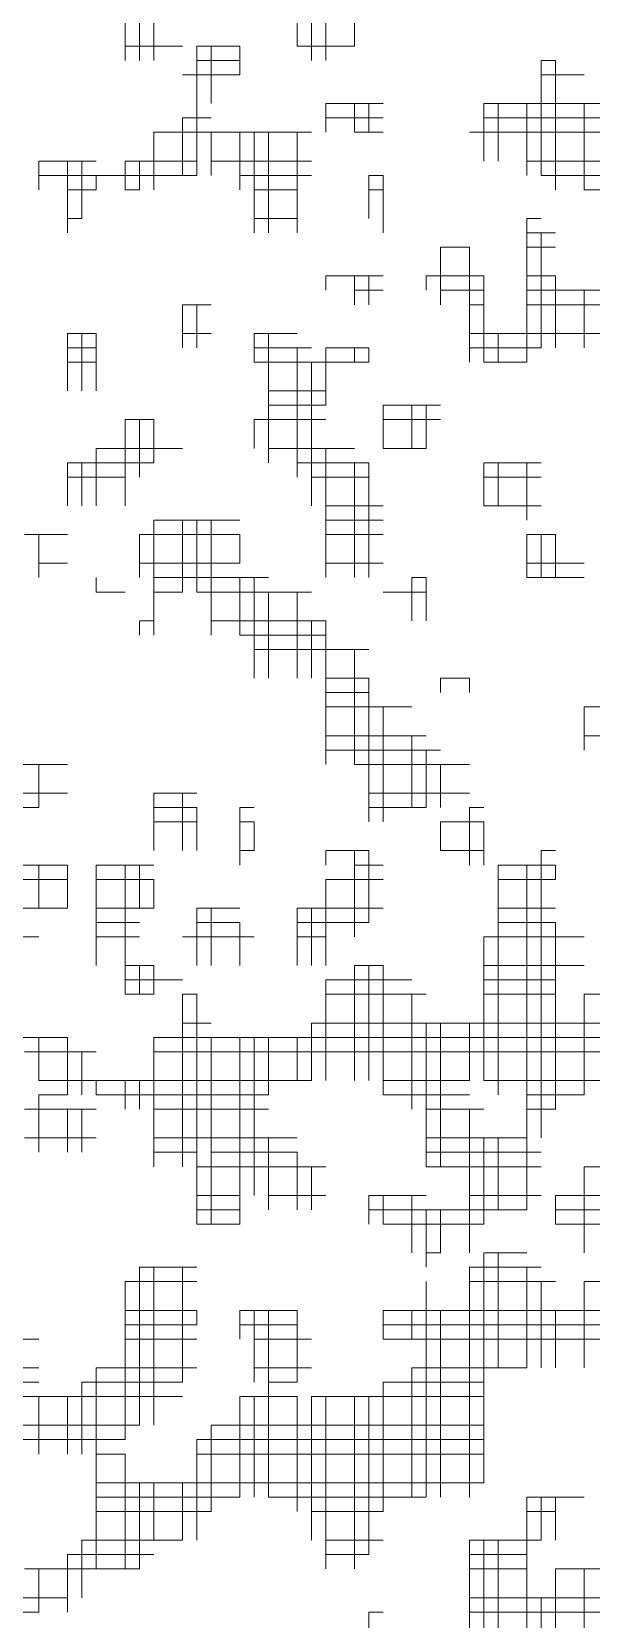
# Model space of a CAD drawing. Header units: millimetres. Extents: x 13268 to 164478, y 289082 to 363688.
# Drawn here: x 80103 to 80916, y 348846 to 351152 of the extents above; entities that cross this region are included whole.
import ezdxf

# ---------------------------------------------------------------- set-up
doc = ezdxf.new("R2010")
doc.units = ezdxf.units.MM

# ---------------------------------------------------------------- blocks, each defined once
blk = doc.blocks.new('A$C010A7659')
at = {"lineweight": 0}
for points in [[(935.68, 2575.18), (935.68, 2517.22)], [(935.68, 2575.18), (935.68, 2508.94)], [(927.4, 2566.9), (927.4, 2508.94)], [(1018.48, 2542.06), (1018.48, 2517.22)], [(1026.76, 2542.06), (1026.76, 2508.94)], [(1035.04, 2542.06), (1035.04, 2517.22)], [(1035.04, 2542.06), (1035.04, 2508.94)], [(1051.6, 2542.06), (1051.6, 2517.22)], [(919.12, 2533.78), (919.12, 2508.94)], [(919.12, 2517.22), (935.68, 2517.22)], [(919.12, 2517.22), (952.24, 2517.22)], [(960.52, 2517.22), (960.52, 2484.1)], [(960.52, 2517.22), (960.52, 2442.7)], [(960.52, 2517.22), (985.36, 2517.22)], [(960.52, 2517.22), (985.36, 2517.22)], [(968.8, 2517.22), (968.8, 2484.1)], [(985.36, 2517.22), (985.36, 2500.66)], [(1018.48, 2517.22), (1051.6, 2517.22)], [(1026.76, 2517.22), (1035.04, 2517.22)], [(960.52, 2508.94), (985.36, 2508.94)], [(1159.25, 2508.94), (1159.25, 2442.7)], [(1159.25, 2508.94), (1167.53, 2508.94)], [(1167.53, 2508.94), (1167.53, 2442.7)], [(952.24, 2500.66), (985.36, 2500.66)], [(960.52, 2500.66), (985.36, 2500.66)], [(1159.25, 2500.66), (1184.09, 2500.66)], [(1159.25, 2500.66), (1184.09, 2500.66)], [(1167.53, 2500.66), (1167.53, 2434.42)], [(1035.04, 2484.1), (1035.04, 2467.54)], [(1035.04, 2484.1), (1068.16, 2484.1)], [(1035.04, 2484.1), (1059.88, 2484.1)], [(1051.6, 2484.1), (1051.6, 2467.54)], [(1059.88, 2484.1), (1059.88, 2467.54)], [(1059.88, 2484.1), (1059.88, 2467.54)], [(1126.13, 2484.1), (1126.13, 2450.98)], [(1126.13, 2484.1), (1126.13, 2450.98)], [(1126.13, 2484.1), (1225.49, 2484.1)], [(1134.41, 2484.1), (1134.41, 2450.98)], [(1150.97, 2484.1), (1150.97, 2442.7)], [(1150.97, 2484.1), (1150.97, 2442.7)], [(1159.25, 2484.1), (1184.09, 2484.1)], [(1184.09, 2484.1), (1184.09, 2434.42)], [(952.24, 2475.82), (952.24, 2442.7)], [(952.24, 2475.82), (968.8, 2475.82)], [(960.52, 2475.82), (960.52, 2450.98)], [(1035.04, 2475.82), (1068.16, 2475.82)], [(1126.13, 2475.82), (1266.89, 2475.82)], [(935.68, 2467.54), (935.68, 2442.7)], [(935.68, 2467.54), (935.68, 2434.42)], [(935.68, 2467.54), (1026.76, 2467.54)], [(935.68, 2467.54), (985.36, 2467.54)], [(968.8, 2467.54), (968.8, 2442.7)], [(985.36, 2467.54), (985.36, 2434.42)], [(985.36, 2467.54), (985.36, 2442.7)], [(985.36, 2467.54), (1018.48, 2467.54)], [(993.64, 2467.54), (993.64, 2409.58)], [(993.64, 2467.54), (993.64, 2409.58)], [(1001.92, 2467.54), (1001.92, 2409.58)], [(1018.48, 2467.54), (1018.48, 2442.7)], [(1018.48, 2467.54), (1018.48, 2409.58)], [(1051.6, 2467.54), (1068.16, 2467.54)], [(1117.85, 2467.54), (1266.89, 2467.54)], [(1126.13, 2467.54), (1258.61, 2467.54)], [(869.44, 2450.98), (869.44, 2434.42)], [(869.44, 2450.98), (902.56, 2450.98)], [(886, 2450.98), (886, 2409.58)], [(886, 2450.98), (886, 2417.86)], [(894.28, 2450.98), (894.28, 2417.86)], [(919.12, 2450.98), (919.12, 2434.42)], [(919.12, 2450.98), (960.52, 2450.98)], [(927.4, 2450.98), (927.4, 2434.42)], [(968.8, 2450.98), (1026.76, 2450.98)], [(1150.97, 2450.98), (1233.77, 2450.98)], [(869.44, 2442.7), (935.68, 2442.7)], [(869.44, 2442.7), (960.52, 2442.7)], [(886, 2434.42), (902.56, 2434.42)], [(886, 2434.42), (902.56, 2434.42)], [(902.56, 2442.7), (902.56, 2434.42)], [(902.56, 2442.7), (902.56, 2434.42)], [(919.12, 2442.7), (919.12, 2434.42)], [(919.12, 2434.42), (927.4, 2434.42)], [(985.36, 2442.7), (1018.48, 2442.7)], [(985.36, 2442.7), (1026.76, 2442.7)], [(993.64, 2434.42), (1018.48, 2434.42)], [(993.64, 2434.42), (1018.48, 2434.42)], [(1059.88, 2442.7), (1059.88, 2417.86)], [(1059.88, 2442.7), (1068.16, 2442.7)], [(1059.88, 2434.42), (1068.16, 2434.42)], [(1059.88, 2434.42), (1068.16, 2434.42)], [(1068.16, 2442.7), (1068.16, 2409.58)], [(1159.25, 2442.7), (1225.49, 2442.7)], [(1167.53, 2442.7), (1200.65, 2442.7)], [(1184.09, 2434.42), (1200.65, 2434.42)], [(886, 2417.86), (894.28, 2417.86)], [(993.64, 2417.86), (1018.48, 2417.86)], [(1150.97, 2417.86), (1150.97, 2335.05)], [(1150.97, 2417.86), (1150.97, 2376.46)], [(1150.97, 2417.86), (1159.25, 2417.86)], [(1150.97, 2409.58), (1167.53, 2409.58)], [(1150.97, 2409.58), (1159.25, 2409.58)], [(1159.25, 2409.58), (1159.25, 2343.33)], [(1101.28, 2401.3), (1101.28, 2368.17)], [(1101.28, 2401.3), (1117.85, 2401.3)], [(1117.85, 2401.3), (1117.85, 2368.17)], [(1150.97, 2401.3), (1167.53, 2401.3)], [(1035.04, 2384.74), (1035.04, 2376.46)], [(1035.04, 2384.74), (1068.16, 2384.74)], [(1051.6, 2384.74), (1051.6, 2368.17)], [(1059.88, 2384.74), (1059.88, 2368.17)], [(1059.88, 2384.74), (1059.88, 2368.17)], [(1093, 2384.74), (1093, 2376.46)], [(1093, 2384.74), (1126.13, 2384.74)], [(1101.28, 2384.74), (1126.13, 2384.74)], [(1117.85, 2384.74), (1117.85, 2351.61)], [(1126.13, 2384.74), (1126.13, 2335.05)], [(1150.97, 2384.74), (1167.53, 2384.74)], [(1150.97, 2384.74), (1167.53, 2384.74)], [(1167.53, 2384.74), (1167.53, 2343.33)], [(1051.6, 2376.46), (1068.16, 2376.46)], [(1101.28, 2376.46), (1126.13, 2376.46)], [(1150.97, 2376.46), (1200.65, 2376.46)], [(1167.53, 2376.46), (1167.53, 2343.33)], [(1184.09, 2376.46), (1184.09, 2343.33)], [(952.24, 2368.17), (952.24, 2343.33)], [(952.24, 2368.17), (968.8, 2368.17)], [(960.52, 2368.17), (960.52, 2343.33)], [(960.52, 2368.17), (960.52, 2343.33)], [(1117.85, 2368.17), (1126.13, 2368.17)], [(1117.85, 2368.17), (1126.13, 2368.17)], [(1150.97, 2368.17), (1150.97, 2335.05)], [(1150.97, 2368.17), (1357.97, 2368.17)], [(1150.97, 2368.17), (1200.65, 2368.17)], [(886, 2351.61), (886, 2318.49)], [(886, 2351.61), (902.56, 2351.61)], [(894.28, 2351.61), (894.28, 2318.49)], [(894.28, 2351.61), (902.56, 2351.61)], [(902.56, 2351.61), (902.56, 2318.49)], [(952.24, 2351.61), (968.8, 2351.61)], [(952.24, 2351.61), (968.8, 2351.61)], [(993.64, 2351.61), (993.64, 2335.05)], [(993.64, 2351.61), (993.64, 2343.33)], [(993.64, 2351.61), (1018.48, 2351.61)], [(993.64, 2351.61), (1001.92, 2351.61)], [(1001.92, 2351.61), (1001.92, 2277.09)], [(1117.85, 2351.61), (1117.85, 2335.05)], [(1117.85, 2351.61), (1233.77, 2351.61)], [(1126.13, 2351.61), (1126.13, 2335.05)], [(1126.13, 2351.61), (1250.33, 2351.61)], [(1134.41, 2351.61), (1134.41, 2335.05)], [(886, 2343.33), (886, 2335.05)], [(886, 2343.33), (902.56, 2343.33)], [(993.64, 2343.33), (1026.76, 2343.33)], [(1018.48, 2343.33), (1018.48, 2268.81)], [(1018.48, 2343.33), (1018.48, 2277.09)], [(1035.04, 2343.33), (1035.04, 2335.05)], [(1035.04, 2343.33), (1059.88, 2343.33)], [(1051.6, 2343.33), (1051.6, 2335.05)], [(1059.88, 2343.33), (1059.88, 2335.05)], [(1117.85, 2343.33), (1159.25, 2343.33)], [(886, 2335.05), (902.56, 2335.05)], [(886, 2335.05), (902.56, 2335.05)], [(993.64, 2335.05), (1059.88, 2335.05)], [(1001.92, 2335.05), (1035.04, 2335.05)], [(1026.76, 2335.05), (1026.76, 2252.25)], [(1035.04, 2335.05), (1035.04, 2310.21)], [(1126.13, 2335.05), (1150.97, 2335.05)], [(1001.92, 2318.49), (1035.04, 2318.49)], [(1001.92, 2310.21), (1035.04, 2310.21)], [(1001.92, 2310.21), (1035.04, 2310.21)], [(1068.16, 2310.21), (1068.16, 2285.37)], [(1068.16, 2310.21), (1101.28, 2310.21)], [(1084.72, 2310.21), (1084.72, 2285.37)], [(1093, 2310.21), (1093, 2285.37)], [(1093, 2310.21), (1093, 2285.37)], [(919.12, 2301.93), (919.12, 2268.81)], [(919.12, 2301.93), (935.68, 2301.93)], [(927.4, 2301.93), (927.4, 2268.81)], [(935.68, 2301.93), (935.68, 2277.09)], [(993.64, 2301.93), (993.64, 2285.37)], [(993.64, 2301.93), (1035.04, 2301.93)], [(1068.16, 2301.93), (1068.16, 2285.37)], [(1068.16, 2301.93), (1101.28, 2301.93)], [(902.56, 2285.37), (902.56, 2252.25)], [(902.56, 2285.37), (952.24, 2285.37)], [(919.12, 2285.37), (919.12, 2252.25)], [(919.12, 2285.37), (935.68, 2285.37)], [(935.68, 2285.37), (935.68, 2277.09)], [(1001.92, 2285.37), (1051.6, 2285.37)], [(1001.92, 2285.37), (1035.04, 2285.37)], [(1035.04, 2285.37), (1035.04, 2210.85)], [(1035.04, 2285.37), (1035.04, 2252.25)], [(1068.16, 2285.37), (1093, 2285.37)], [(886, 2277.09), (886, 2252.25)], [(886, 2277.09), (935.68, 2277.09)], [(894.28, 2277.09), (894.28, 2252.25)], [(894.28, 2277.09), (935.68, 2277.09)], [(902.56, 2277.09), (902.56, 2252.25)], [(1018.48, 2277.09), (1059.88, 2277.09)], [(1018.48, 2277.09), (1059.88, 2277.09)], [(1051.6, 2277.09), (1051.6, 2210.85)], [(1059.88, 2277.09), (1059.88, 2210.85)], [(1126.13, 2277.09), (1126.13, 2252.25)], [(1126.13, 2277.09), (1159.25, 2277.09)], [(1134.41, 2277.09), (1134.41, 2252.25)], [(1150.97, 2277.09), (1150.97, 2252.25)], [(1150.97, 2277.09), (1150.97, 2243.97)], [(886, 2268.81), (919.12, 2268.81)], [(1026.76, 2268.81), (1059.88, 2268.81)], [(1126.13, 2268.81), (1159.25, 2268.81)], [(1035.04, 2252.25), (1068.16, 2252.25)], [(1035.04, 2252.25), (1059.88, 2252.25)], [(1059.88, 2252.25), (1059.88, 2210.85)], [(1126.13, 2252.25), (1159.25, 2252.25)], [(935.68, 2243.97), (935.68, 2202.57)], [(935.68, 2243.97), (935.68, 2202.57)], [(935.68, 2243.97), (985.36, 2243.97)], [(952.24, 2243.97), (952.24, 2202.57)], [(960.52, 2243.97), (960.52, 2202.57)], [(960.52, 2243.97), (960.52, 2202.57)], [(968.8, 2243.97), (968.8, 2177.73)], [(1035.04, 2243.97), (1068.16, 2243.97)], [(861.15, 2235.69), (886, 2235.69)], [(861.15, 2235.69), (886, 2235.69)], [(869.44, 2235.69), (869.44, 2210.85)], [(927.4, 2235.69), (927.4, 2210.85)], [(927.4, 2235.69), (985.36, 2235.69)], [(927.4, 2235.69), (985.36, 2235.69)], [(985.36, 2235.69), (985.36, 2219.13)], [(1035.04, 2235.69), (1068.16, 2235.69)], [(1035.04, 2235.69), (1068.16, 2235.69)], [(1150.97, 2235.69), (1150.97, 2210.85)], [(1150.97, 2235.69), (1150.97, 2210.85)], [(1150.97, 2235.69), (1167.53, 2235.69)], [(1159.25, 2235.69), (1159.25, 2210.85)], [(1167.53, 2235.69), (1167.53, 2210.85)], [(869.44, 2219.13), (886, 2219.13)], [(927.4, 2219.13), (985.36, 2219.13)], [(1035.04, 2219.13), (1068.16, 2219.13)], [(1150.97, 2219.13), (1184.09, 2219.13)], [(1167.53, 2219.13), (1167.53, 2210.85)], [(902.56, 2210.85), (902.56, 2202.57)], [(935.68, 2210.85), (1001.92, 2210.85)], [(935.68, 2210.85), (993.64, 2210.85)], [(985.36, 2210.85), (985.36, 2177.73)], [(985.36, 2210.85), (985.36, 2177.73)], [(993.64, 2210.85), (993.64, 2152.89)], [(993.64, 2210.85), (993.64, 2169.45)], [(1084.72, 2210.85), (1084.72, 2186.01)], [(1084.72, 2210.85), (1093, 2210.85)], [(1093, 2210.85), (1093, 2186.01)], [(1150.97, 2210.85), (1184.09, 2210.85)], [(902.56, 2202.57), (919.12, 2202.57)], [(935.68, 2202.57), (935.68, 2177.73)], [(935.68, 2202.57), (952.24, 2202.57)], [(960.52, 2202.57), (1001.92, 2202.57)], [(968.8, 2202.57), (1026.76, 2202.57)], [(1001.92, 2202.57), (1001.92, 2152.89)], [(1018.48, 2202.57), (1018.48, 2152.89)], [(1018.48, 2202.57), (1018.48, 2152.89)], [(1068.16, 2202.57), (1093, 2202.57)], [(1084.72, 2202.57), (1093, 2202.57)], [(927.4, 2186.01), (927.4, 2177.73)], [(927.4, 2186.01), (935.68, 2186.01)], [(968.8, 2186.01), (1035.04, 2186.01)], [(985.36, 2177.73), (1035.04, 2177.73)], [(993.64, 2177.73), (1035.04, 2177.73)], [(1026.76, 2186.01), (1026.76, 2152.89)], [(1035.04, 2186.01), (1035.04, 2103.2)], [(993.64, 2169.45), (1059.88, 2169.45)], [(1035.04, 2169.45), (1035.04, 2103.2)], [(1051.6, 2169.45), (1051.6, 2103.2)], [(1035.04, 2152.89), (1059.88, 2152.89)], [(1035.04, 2152.89), (1059.88, 2152.89)], [(1059.88, 2152.89), (1059.88, 2086.64)], [(1101.28, 2152.89), (1101.28, 2144.61)], [(1101.28, 2152.89), (1117.85, 2152.89)], [(1117.85, 2152.89), (1117.85, 2144.61)], [(1035.04, 2144.61), (1059.88, 2144.61)], [(1035.04, 2136.33), (1084.72, 2136.33)], [(1035.04, 2136.33), (1068.16, 2136.33)], [(1059.88, 2136.33), (1059.88, 2070.08)], [(1068.16, 2136.33), (1068.16, 2070.08)], [(1068.16, 2136.33), (1068.16, 2070.08)], [(1184.09, 2136.33), (1184.09, 2111.48)], [(1184.09, 2136.33), (1225.49, 2136.33)], [(1035.04, 2119.76), (1093, 2119.76)], [(1035.04, 2119.76), (1084.72, 2119.76)], [(1084.72, 2119.76), (1084.72, 2078.36)], [(1184.09, 2119.76), (1217.21, 2119.76)], [(1184.09, 2119.76), (1217.21, 2119.76)], [(1035.04, 2111.48), (1101.28, 2111.48)], [(1093, 2111.48), (1093, 2078.36)], [(1093, 2111.48), (1093, 2078.36)], [(836.31, 2103.2), (886, 2103.2)], [(852.87, 2103.2), (869.44, 2103.2)], [(869.44, 2103.2), (869.44, 2078.36)], [(1051.6, 2103.2), (1117.85, 2103.2)], [(1059.88, 2103.2), (1117.85, 2103.2)], [(1101.28, 2103.2), (1101.28, 2078.36)], [(836.31, 2086.64), (886, 2086.64)], [(935.68, 2086.64), (935.68, 2053.52)], [(935.68, 2086.64), (935.68, 2070.08)], [(935.68, 2086.64), (960.52, 2086.64)], [(952.24, 2086.64), (952.24, 2053.52)], [(1059.88, 2086.64), (1117.85, 2086.64)], [(852.87, 2078.36), (869.44, 2078.36)], [(935.68, 2078.36), (960.52, 2078.36)], [(935.68, 2078.36), (960.52, 2078.36)], [(960.52, 2078.36), (960.52, 2053.52)], [(985.36, 2078.36), (985.36, 2045.24)], [(985.36, 2078.36), (985.36, 2045.24)], [(985.36, 2078.36), (993.64, 2078.36)], [(1059.88, 2078.36), (1084.72, 2078.36)], [(1059.88, 2078.36), (1093, 2078.36)], [(1117.85, 2078.36), (1117.85, 2045.24)], [(1117.85, 2078.36), (1126.13, 2078.36)], [(935.68, 2070.08), (960.52, 2070.08)], [(985.36, 2070.08), (993.64, 2070.08)], [(993.64, 2070.08), (993.64, 2053.52)], [(1101.28, 2070.08), (1101.28, 2053.52)], [(1101.28, 2070.08), (1126.13, 2070.08)], [(1117.85, 2070.08), (1117.85, 2045.24)], [(1126.13, 2070.08), (1126.13, 2045.24)], [(985.36, 2053.52), (993.64, 2053.52)], [(985.36, 2053.52), (993.64, 2053.52)], [(1035.04, 2053.52), (1035.04, 2045.24)], [(1035.04, 2053.52), (1059.88, 2053.52)], [(1035.04, 2053.52), (1059.88, 2053.52)], [(1051.6, 2053.52), (1051.6, 2003.84)], [(1059.88, 2053.52), (1059.88, 2012.12)], [(1101.28, 2053.52), (1126.13, 2053.52)], [(1117.85, 2053.52), (1126.13, 2053.52)], [(1159.25, 2053.52), (1159.25, 1887.92)], [(1159.25, 2053.52), (1167.53, 2053.52)], [(836.31, 2045.24), (886, 2045.24)], [(861.15, 2045.24), (886, 2045.24)], [(869.44, 2045.24), (869.44, 2020.4)], [(886, 2045.24), (886, 2020.4)], [(902.56, 2045.24), (902.56, 1987.28)], [(902.56, 2045.24), (935.68, 2045.24)], [(902.56, 2045.24), (935.68, 2045.24)], [(919.12, 2045.24), (919.12, 1970.72)], [(919.12, 2045.24), (919.12, 1979)], [(927.4, 2045.24), (927.4, 2020.4)], [(1051.6, 2045.24), (1068.16, 2045.24)], [(1051.6, 2045.24), (1068.16, 2045.24)], [(1059.88, 2045.24), (1059.88, 2012.12)], [(1134.41, 2045.24), (1134.41, 1912.76)], [(1134.41, 2045.24), (1167.53, 2045.24)], [(1134.41, 2045.24), (1167.53, 2045.24)], [(1150.97, 2045.24), (1150.97, 1887.92)], [(1150.97, 2045.24), (1150.97, 1846.51)], [(1167.53, 2045.24), (1167.53, 2036.96)], [(836.31, 2036.96), (886, 2036.96)], [(902.56, 2036.96), (935.68, 2036.96)], [(935.68, 2036.96), (935.68, 2020.4)], [(1035.04, 2036.96), (1035.04, 2003.84)], [(1035.04, 2036.96), (1068.16, 2036.96)], [(1134.41, 2036.96), (1167.53, 2036.96)], [(836.31, 2020.4), (886, 2020.4)], [(902.56, 2020.4), (902.56, 1987.28)], [(902.56, 2020.4), (927.4, 2020.4)], [(902.56, 2020.4), (935.68, 2020.4)], [(960.52, 2020.4), (960.52, 1987.28)], [(960.52, 2020.4), (960.52, 1987.28)], [(960.52, 2020.4), (985.36, 2020.4)], [(968.8, 2020.4), (968.8, 1987.28)], [(1018.48, 2020.4), (1018.48, 1987.28)], [(1018.48, 2020.4), (1068.16, 2020.4)], [(1026.76, 2020.4), (1026.76, 1987.28)], [(1026.76, 2020.4), (1068.16, 2020.4)], [(1035.04, 2020.4), (1035.04, 1987.28)], [(1134.41, 2020.4), (1167.53, 2020.4)], [(1134.41, 2020.4), (1167.53, 2020.4)], [(852.87, 2003.84), (869.44, 2003.84)], [(852.87, 2003.84), (869.44, 2003.84)], [(902.56, 2012.12), (927.4, 2012.12)], [(902.56, 2003.84), (927.4, 2003.84)], [(902.56, 2003.84), (927.4, 2003.84)], [(952.24, 2003.84), (985.36, 2003.84)], [(960.52, 2012.12), (985.36, 2012.12)], [(960.52, 2003.84), (993.64, 2003.84)], [(985.36, 2012.12), (985.36, 1987.28)], [(985.36, 2003.84), (985.36, 1987.28)], [(1018.48, 2012.12), (1059.88, 2012.12)], [(1018.48, 2003.84), (1035.04, 2003.84)], [(1018.48, 2003.84), (1035.04, 2003.84)], [(1126.13, 2003.84), (1126.13, 1921.04)], [(1126.13, 2003.84), (1184.09, 2003.84)], [(1126.13, 2003.84), (1184.09, 2003.84)], [(1134.41, 2012.12), (1167.53, 2012.12)], [(1167.53, 2012.12), (1167.53, 1954.16)], [(1167.53, 2003.84), (1167.53, 1979)], [(919.12, 1987.28), (935.68, 1987.28)], [(919.12, 1987.28), (935.68, 1987.28)], [(927.4, 1987.28), (927.4, 1970.72)], [(935.68, 1987.28), (935.68, 1970.72)], [(1051.6, 1987.28), (1051.6, 1921.04)], [(1051.6, 1987.28), (1068.16, 1987.28)], [(1059.88, 1987.28), (1059.88, 1921.04)], [(1059.88, 1987.28), (1059.88, 1921.04)], [(1059.88, 1987.28), (1068.16, 1987.28)], [(1068.16, 1987.28), (1068.16, 1921.04)], [(1126.13, 1987.28), (1184.09, 1987.28)], [(1126.13, 1987.28), (1184.09, 1987.28)], [(919.12, 1979), (952.24, 1979)], [(935.68, 1979), (935.68, 1970.72)], [(1035.04, 1979), (1035.04, 1921.04)], [(1035.04, 1979), (1084.72, 1979)], [(1068.16, 1979), (1068.16, 1912.76)], [(1126.13, 1979), (1167.53, 1979)], [(919.12, 1970.72), (935.68, 1970.72)], [(952.24, 1970.72), (952.24, 1871.35)], [(952.24, 1970.72), (960.52, 1970.72)], [(960.52, 1970.72), (960.52, 1838.23)], [(1035.04, 1970.72), (1035.04, 1921.04)], [(1035.04, 1970.72), (1093, 1970.72)], [(1035.04, 1970.72), (1084.72, 1970.72)], [(1084.72, 1970.72), (1084.72, 1904.48)], [(1126.13, 1970.72), (1126.13, 1921.04)], [(1126.13, 1970.72), (1167.53, 1970.72)], [(1126.13, 1970.72), (1167.53, 1970.72)], [(1184.09, 1970.72), (1184.09, 1912.76)], [(1184.09, 1970.72), (1233.77, 1970.72)], [(1184.09, 1970.72), (1233.77, 1970.72)], [(952.24, 1954.16), (968.8, 1954.16)], [(960.52, 1954.16), (960.52, 1879.64)], [(1026.76, 1954.16), (1026.76, 1921.04)], [(1026.76, 1954.16), (1167.53, 1954.16)], [(1093, 1954.16), (1093, 1871.35)], [(1093, 1954.16), (1093, 1879.64)], [(1101.28, 1954.16), (1101.28, 1871.35)], [(1117.85, 1954.16), (1117.85, 1921.04)], [(1117.85, 1954.16), (1117.85, 1921.04)], [(1167.53, 1954.16), (1167.53, 1912.76)], [(1167.53, 1954.16), (1233.77, 1954.16)], [(761.79, 1945.88), (886, 1945.88)], [(794.91, 1945.88), (869.44, 1945.88)], [(869.44, 1945.88), (869.44, 1921.04)], [(886, 1945.88), (886, 1921.04)], [(935.68, 1945.88), (935.68, 1871.35)], [(935.68, 1945.88), (1349.69, 1945.88)], [(935.68, 1945.88), (993.64, 1945.88)], [(968.8, 1945.88), (968.8, 1871.35)], [(985.36, 1945.88), (985.36, 1871.35)], [(985.36, 1945.88), (985.36, 1838.23)], [(993.64, 1945.88), (993.64, 1854.79)], [(993.64, 1945.88), (993.64, 1854.79)], [(1001.92, 1945.88), (1001.92, 1912.76)], [(1018.48, 1945.88), (1018.48, 1921.04)], [(1018.48, 1945.88), (1018.48, 1921.04)], [(1018.48, 1945.88), (1233.77, 1945.88)], [(1167.53, 1945.88), (1167.53, 1904.48)], [(861.15, 1937.6), (902.56, 1937.6)], [(886, 1937.6), (886, 1912.76)], [(894.28, 1937.6), (894.28, 1912.76)], [(935.68, 1937.6), (935.68, 1871.35)], [(935.68, 1937.6), (1349.69, 1937.6)], [(869.44, 1921.04), (919.12, 1921.04)], [(869.44, 1912.76), (869.44, 1879.64)], [(869.44, 1912.76), (886, 1912.76)], [(886, 1921.04), (1018.48, 1921.04)], [(902.56, 1921.04), (902.56, 1912.76)], [(902.56, 1921.04), (902.56, 1912.76)], [(902.56, 1912.76), (1001.92, 1912.76)], [(919.12, 1921.04), (919.12, 1904.48)], [(919.12, 1921.04), (919.12, 1912.76)], [(919.12, 1912.76), (1001.92, 1912.76)], [(927.4, 1921.04), (927.4, 1904.48)], [(927.4, 1921.04), (1026.76, 1921.04)], [(1068.16, 1921.04), (1117.85, 1921.04)], [(1068.16, 1921.04), (1117.85, 1921.04)], [(1068.16, 1912.76), (1117.85, 1912.76)], [(1084.72, 1912.76), (1117.85, 1912.76)], [(1126.13, 1921.04), (1349.69, 1921.04)], [(1134.41, 1921.04), (1192.37, 1921.04)], [(1150.97, 1912.76), (1167.53, 1912.76)], [(1150.97, 1912.76), (1184.09, 1912.76)], [(861.15, 1904.48), (902.56, 1904.48)], [(886, 1904.48), (886, 1879.64)], [(886, 1904.48), (886, 1879.64)], [(894.28, 1904.48), (894.28, 1879.64)], [(935.68, 1904.48), (1001.92, 1904.48)], [(1093, 1904.48), (1126.13, 1904.48)], [(1117.85, 1904.48), (1117.85, 1821.67)], [(1117.85, 1904.48), (1117.85, 1821.67)], [(1150.97, 1904.48), (1167.53, 1904.48)], [(861.15, 1887.92), (902.56, 1887.92)], [(861.15, 1887.92), (902.56, 1887.92)], [(935.68, 1887.92), (1018.48, 1887.92)], [(935.68, 1887.92), (1018.48, 1887.92)], [(1001.92, 1887.92), (1001.92, 1846.51)], [(1093, 1887.92), (1150.97, 1887.92)], [(1093, 1887.92), (1150.97, 1887.92)], [(1126.13, 1887.92), (1126.13, 1846.51)], [(1126.13, 1887.92), (1126.13, 1838.23)], [(1134.41, 1887.92), (1134.41, 1846.51)], [(935.68, 1879.64), (960.52, 1879.64)], [(968.8, 1879.64), (1018.48, 1879.64)], [(1018.48, 1879.64), (1018.48, 1846.51)], [(1093, 1879.64), (1159.25, 1879.64)], [(1150.97, 1879.64), (1150.97, 1846.51)], [(960.52, 1871.35), (960.52, 1838.23)], [(960.52, 1871.35), (985.36, 1871.35)], [(968.8, 1871.35), (968.8, 1838.23)], [(985.36, 1871.35), (1026.76, 1871.35)], [(993.64, 1871.35), (1035.04, 1871.35)], [(1018.48, 1871.35), (1018.48, 1846.51)], [(1026.76, 1871.35), (1026.76, 1846.51)], [(1093, 1871.35), (1159.25, 1871.35)], [(1117.85, 1871.35), (1159.25, 1871.35)], [(1184.09, 1871.35), (1184.09, 1821.67)], [(1184.09, 1871.35), (1432.5, 1871.35)], [(1184.09, 1871.35), (1300.01, 1871.35)], [(960.52, 1854.79), (985.36, 1854.79)], [(1001.92, 1854.79), (1035.04, 1854.79)], [(1059.88, 1854.79), (1059.88, 1838.23)], [(1059.88, 1854.79), (1093, 1854.79)], [(1068.16, 1854.79), (1068.16, 1838.23)], [(1068.16, 1854.79), (1068.16, 1838.23)], [(1084.72, 1854.79), (1084.72, 1821.67)], [(1117.85, 1854.79), (1159.25, 1854.79)], [(1167.53, 1854.79), (1167.53, 1838.23)], [(1167.53, 1854.79), (1457.34, 1854.79)], [(960.52, 1846.51), (985.36, 1846.51)], [(960.52, 1846.51), (985.36, 1846.51)], [(1059.88, 1846.51), (1126.13, 1846.51)], [(1059.88, 1846.51), (1150.97, 1846.51)], [(1093, 1846.51), (1093, 1813.39)], [(1093, 1846.51), (1093, 1813.39)], [(1101.28, 1846.51), (1101.28, 1821.67)], [(1167.53, 1846.51), (1498.74, 1846.51)], [(1167.53, 1846.51), (1482.18, 1846.51)], [(960.52, 1838.23), (985.36, 1838.23)], [(1068.16, 1838.23), (1126.13, 1838.23)], [(1084.72, 1838.23), (1126.13, 1838.23)], [(1167.53, 1838.23), (1200.65, 1838.23)], [(1184.09, 1838.23), (1192.37, 1838.23)], [(1093, 1821.67), (1101.28, 1821.67)], [(1126.13, 1821.67), (1126.13, 1755.43)], [(1126.13, 1821.67), (1126.13, 1689.19)], [(1126.13, 1821.67), (1150.97, 1821.67)], [(1134.41, 1821.67), (1134.41, 1755.43)], [(927.4, 1813.39), (927.4, 1722.31)], [(927.4, 1813.39), (960.52, 1813.39)], [(927.4, 1813.39), (952.24, 1813.39)], [(935.68, 1813.39), (935.68, 1738.87)], [(935.68, 1813.39), (935.68, 1722.31)], [(952.24, 1813.39), (952.24, 1747.15)], [(1117.85, 1813.39), (1117.85, 1689.19)], [(1117.85, 1813.39), (1159.25, 1813.39)], [(1126.13, 1813.39), (1150.97, 1813.39)], [(1150.97, 1813.39), (1150.97, 1755.43)], [(1150.97, 1813.39), (1150.97, 1755.43)], [(919.12, 1805.11), (919.12, 1714.03)], [(919.12, 1805.11), (960.52, 1805.11)], [(1093, 1805.11), (1093, 1771.99)], [(1117.85, 1805.11), (1117.85, 1680.91)], [(1117.85, 1805.11), (1167.53, 1805.11)], [(1159.25, 1805.11), (1159.25, 1755.43)], [(1184.09, 1805.11), (1184.09, 1755.43)], [(1184.09, 1805.11), (1382.82, 1805.11)], [(919.12, 1788.55), (919.12, 1714.03)], [(919.12, 1788.55), (960.52, 1788.55)], [(919.12, 1788.55), (960.52, 1788.55)], [(960.52, 1788.55), (960.52, 1780.27)], [(985.36, 1788.55), (985.36, 1771.99)], [(985.36, 1788.55), (1018.48, 1788.55)], [(985.36, 1788.55), (1018.48, 1788.55)], [(993.64, 1788.55), (993.64, 1747.15)], [(993.64, 1788.55), (993.64, 1755.43)], [(1001.92, 1788.55), (1001.92, 1680.91)], [(1018.48, 1788.55), (1018.48, 1747.15)], [(1068.16, 1788.55), (1068.16, 1771.99)], [(1068.16, 1788.55), (1382.82, 1788.55)], [(1068.16, 1788.55), (1382.82, 1788.55)], [(1084.72, 1788.55), (1084.72, 1771.99)], [(1093, 1788.55), (1093, 1680.91)], [(1101.28, 1788.55), (1101.28, 1680.91)], [(1167.53, 1788.55), (1167.53, 1755.43)], [(1167.53, 1788.55), (1167.53, 1755.43)], [(919.12, 1780.27), (960.52, 1780.27)], [(985.36, 1780.27), (1018.48, 1780.27)], [(1068.16, 1780.27), (1399.38, 1780.27)], [(794.91, 1771.99), (869.44, 1771.99)], [(803.19, 1771.99), (869.44, 1771.99)], [(919.12, 1771.99), (960.52, 1771.99)], [(919.12, 1771.99), (960.52, 1771.99)], [(993.64, 1771.99), (1026.76, 1771.99)], [(993.64, 1771.99), (1018.48, 1771.99)], [(1018.48, 1771.99), (1018.48, 1755.43)], [(1068.16, 1771.99), (1200.65, 1771.99)], [(1093, 1771.99), (1192.37, 1771.99)], [(836.31, 1755.43), (869.44, 1755.43)], [(902.56, 1755.43), (902.56, 1714.03)], [(902.56, 1755.43), (902.56, 1639.51)], [(902.56, 1755.43), (960.52, 1755.43)], [(902.56, 1755.43), (960.52, 1755.43)], [(993.64, 1755.43), (1018.48, 1755.43)], [(993.64, 1755.43), (1026.76, 1755.43)], [(1084.72, 1755.43), (1084.72, 1680.91)], [(1084.72, 1755.43), (1126.13, 1755.43)], [(1093, 1755.43), (1093, 1680.91)], [(1093, 1755.43), (1150.97, 1755.43)], [(836.31, 1747.15), (869.44, 1747.15)], [(836.31, 1738.87), (935.68, 1738.87)], [(836.31, 1738.87), (952.24, 1738.87)], [(869.44, 1738.87), (869.44, 1705.75)], [(886, 1738.87), (886, 1705.75)], [(886, 1738.87), (886, 1705.75)], [(894.28, 1747.15), (894.28, 1705.75)], [(894.28, 1747.15), (952.24, 1747.15)], [(985.36, 1738.87), (985.36, 1680.91)], [(985.36, 1738.87), (985.36, 1680.91)], [(985.36, 1738.87), (1018.48, 1738.87)], [(985.36, 1738.87), (1018.48, 1738.87)], [(993.64, 1738.87), (993.64, 1680.91)], [(993.64, 1738.87), (993.64, 1680.91)], [(1001.92, 1747.15), (1018.48, 1747.15)], [(1018.48, 1738.87), (1018.48, 1672.63)], [(1026.76, 1738.87), (1026.76, 1656.07)], [(1026.76, 1738.87), (1126.13, 1738.87)], [(1035.04, 1738.87), (1035.04, 1680.91)], [(1035.04, 1738.87), (1035.04, 1656.07)], [(1051.6, 1738.87), (1051.6, 1680.91)], [(1059.88, 1738.87), (1059.88, 1656.07)], [(1059.88, 1738.87), (1059.88, 1647.79)], [(1059.88, 1738.87), (1126.13, 1738.87)], [(1068.16, 1747.15), (1068.16, 1672.63)], [(1068.16, 1747.15), (1068.16, 1672.63)], [(1068.16, 1747.15), (1126.13, 1747.15)], [(836.31, 1722.31), (927.4, 1722.31)], [(968.8, 1722.31), (968.8, 1672.63)], [(968.8, 1722.31), (1126.13, 1722.31)], [(1018.48, 1722.31), (1018.48, 1672.63)], [(852.87, 1714.03), (919.12, 1714.03)], [(869.44, 1714.03), (902.56, 1714.03)], [(960.52, 1714.03), (960.52, 1656.07)], [(960.52, 1714.03), (960.52, 1656.07)], [(960.52, 1714.03), (1126.13, 1714.03)], [(960.52, 1714.03), (1126.13, 1714.03)], [(902.56, 1705.75), (902.56, 1639.51)], [(902.56, 1705.75), (919.12, 1705.75)], [(919.12, 1705.75), (919.12, 1639.51)], [(960.52, 1705.75), (1126.13, 1705.75)], [(902.56, 1689.19), (1117.85, 1689.19)], [(902.56, 1689.19), (927.4, 1689.19)], [(919.12, 1689.19), (919.12, 1639.51)], [(927.4, 1689.19), (927.4, 1639.51)], [(935.68, 1689.19), (935.68, 1656.07)], [(935.68, 1689.19), (935.68, 1656.07)], [(935.68, 1689.19), (1126.13, 1689.19)], [(952.24, 1689.19), (952.24, 1656.07)], [(902.56, 1680.91), (985.36, 1680.91)], [(902.56, 1680.91), (985.36, 1680.91)], [(1001.92, 1680.91), (1035.04, 1680.91)], [(1018.48, 1680.91), (1084.72, 1680.91)], [(1035.04, 1680.91), (1035.04, 1639.51)], [(1051.6, 1680.91), (1051.6, 1639.51)], [(1059.88, 1680.91), (1093, 1680.91)], [(1150.97, 1680.91), (1150.97, 1656.07)], [(1150.97, 1680.91), (1150.97, 1515.3)], [(1150.97, 1680.91), (1184.09, 1680.91)], [(1150.97, 1680.91), (1167.53, 1680.91)], [(1159.25, 1680.91), (1159.25, 1656.07)], [(1167.53, 1680.91), (1167.53, 1672.63)], [(1167.53, 1680.91), (1167.53, 1656.07)], [(902.56, 1672.63), (968.8, 1672.63)], [(1026.76, 1672.63), (1068.16, 1672.63)], [(1150.97, 1672.63), (1167.53, 1672.63)], [(886, 1647.79), (886, 1622.94)], [(886, 1647.79), (935.68, 1647.79)], [(894.28, 1656.07), (894.28, 1622.94)], [(894.28, 1656.07), (935.68, 1656.07)], [(902.56, 1656.07), (952.24, 1656.07)], [(1035.04, 1656.07), (1059.88, 1656.07)], [(1035.04, 1656.07), (1068.16, 1656.07)], [(1035.04, 1647.79), (1059.88, 1647.79)], [(1117.85, 1656.07), (1117.85, 1581.54)], [(1117.85, 1656.07), (1150.97, 1656.07)], [(1117.85, 1647.79), (1117.85, 1614.66)], [(1117.85, 1647.79), (1150.97, 1647.79)], [(1126.13, 1656.07), (1126.13, 1581.54)], [(1126.13, 1656.07), (1126.13, 1581.54)], [(1126.13, 1656.07), (1159.25, 1656.07)], [(1134.41, 1656.07), (1134.41, 1581.54)], [(861.15, 1639.51), (902.56, 1639.51)], [(869.44, 1639.51), (869.44, 1614.66)], [(869.44, 1639.51), (927.4, 1639.51)], [(886, 1639.51), (886, 1614.66)], [(1117.85, 1639.51), (1150.97, 1639.51)], [(1117.85, 1639.51), (1150.97, 1639.51)], [(1167.53, 1639.51), (1167.53, 1540.14)], [(1167.53, 1639.51), (1217.21, 1639.51)], [(1184.09, 1639.51), (1184.09, 1540.14)], [(1184.09, 1639.51), (1217.21, 1639.51)], [(852.87, 1622.94), (886, 1622.94)], [(1117.85, 1622.94), (1200.65, 1622.94)], [(1150.97, 1622.94), (1150.97, 1523.58)], [(1159.25, 1622.94), (1159.25, 1523.58)], [(1167.53, 1622.94), (1167.53, 1523.58)], [(836.31, 1614.66), (869.44, 1614.66)], [(1059.88, 1614.66), (1059.88, 1581.54)], [(1059.88, 1614.66), (1059.88, 1589.82)], [(1059.88, 1614.66), (1068.16, 1614.66)], [(1117.85, 1614.66), (1192.37, 1614.66)], [(1117.85, 1614.66), (1200.65, 1614.66)]]:
    blk.add_lwpolyline(points, dxfattribs=at)
blk = doc.blocks.new('A$C450614AE')
at = {"xscale": 1.5, "yscale": 1.5, "zscale": 1.5}
blk.add_blockref('A$C010A7659', (0, 0), dxfattribs=at)

msp = doc.modelspace()

# ---------------------------------------------------------------- block references
at = {"xscale": 1.68, "yscale": 1.68, "zscale": 1.68}
msp.add_blockref('A$C450614AE', (77922.1, 344787.3), dxfattribs=at)

doc.saveas('drawing.dxf')
